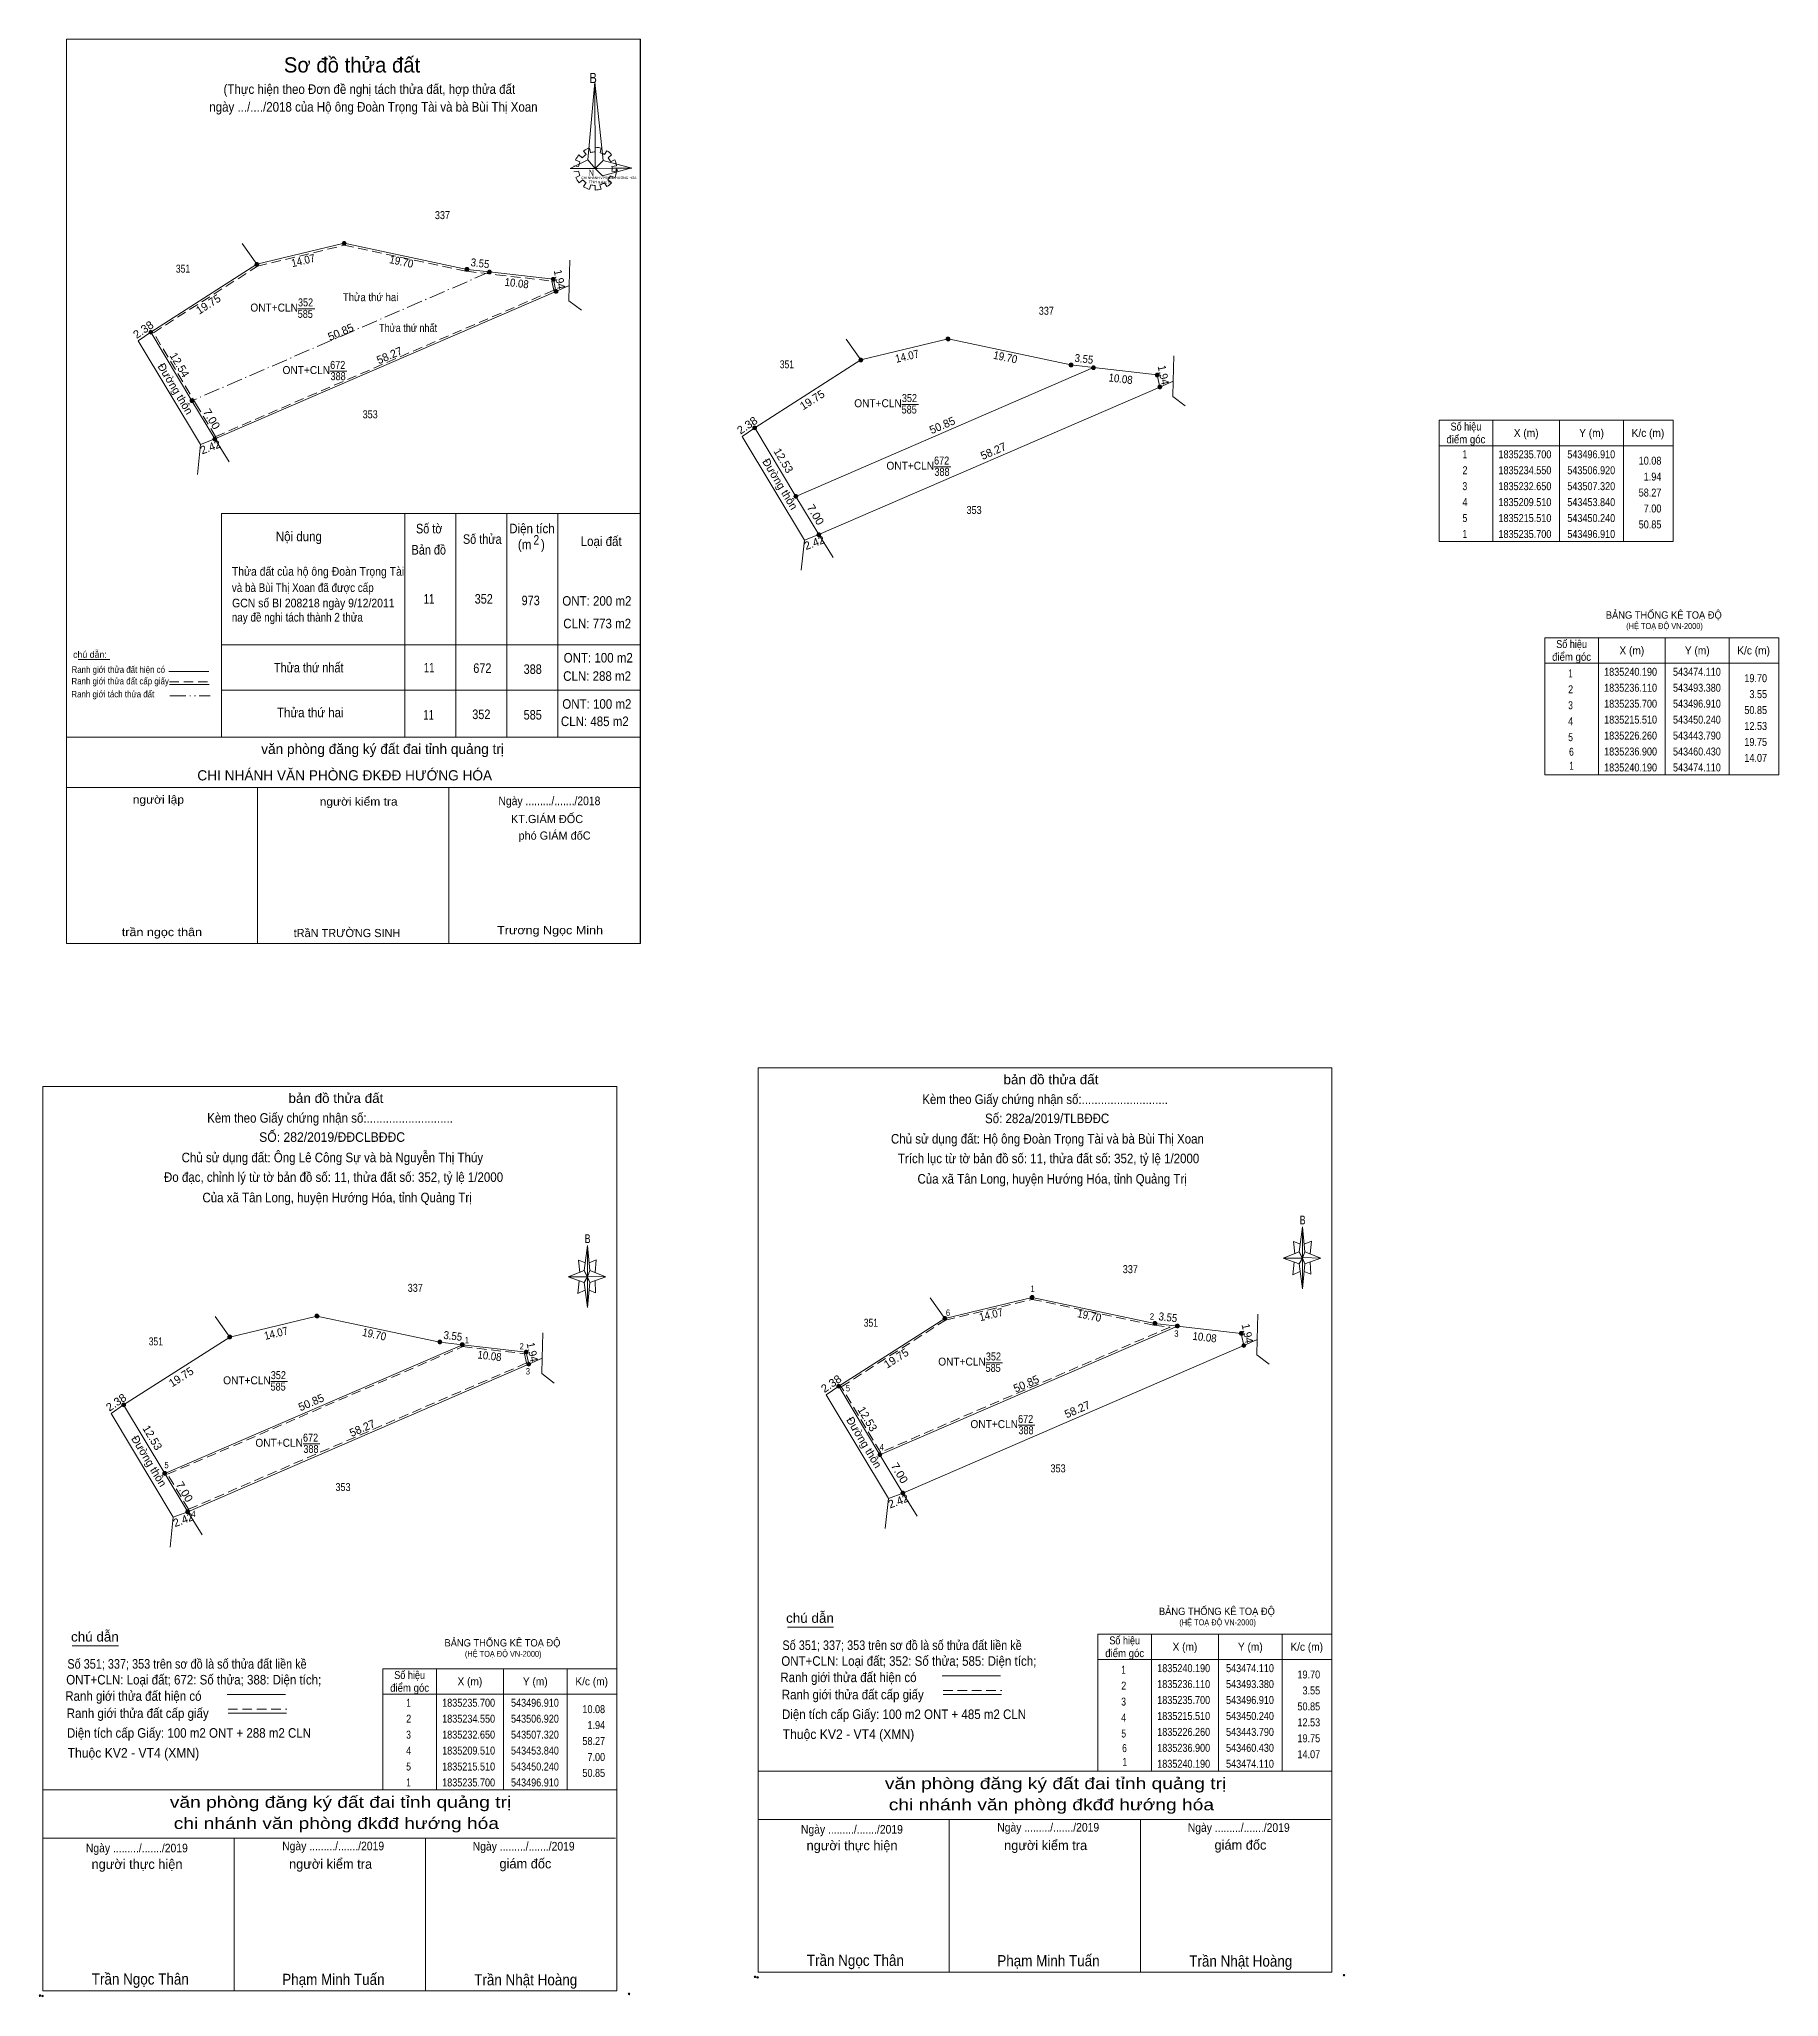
# Model space of a CAD drawing. Header units: metres. Extents: x 543332 to 543604, y 1834980 to 1835287.
import ezdxf
from ezdxf.enums import TextEntityAlignment as Align

# ---------------------------------------------------------------- set-up
doc = ezdxf.new("R2010")
doc.units = ezdxf.units.M
doc.header["$LTSCALE"] = 0.5
doc.header["$PDMODE"] = 32
doc.header["$PDSIZE"] = 0.25
for name, pattern in [('DASH_DOUBLE_DOT', [9.2, 5, -1.2, 0.3, -1.2, 0.3, -1.2]), ('DOT_DASHED', [7.7, 5, -1.2, 0.3, -1.2]), ('MEDIUM_DASHED', [4.5, 3, -1.5])]:
    doc.linetypes.add(name, pattern=pattern)
for name, color, linetype, lineweight in [('1', 7, 'Continuous', 13), ('10', 7, 'Continuous', 13), ('17', 7, 'Continuous', 13), ('23', 7, 'Continuous', 13), ('5', 7, 'Continuous', 13), ('6', 7, 'Continuous', 13), ('63', 7, 'Continuous', 13)]:
    doc.layers.add(name, color=color, linetype=linetype, lineweight=lineweight)
doc.layers.add('7', color=7, linetype='Continuous')

msp = doc.modelspace()

# ---------------------------------------------------------------- hatches: boundary and pattern name
at = {"layer": '63'}
for points in [[(543379.71, 1835255.19, 1), (543379.11, 1835255.19, 1)], [(543366.03, 1835251.9, 1), (543365.43, 1835251.9, 1)], [(543398.98, 1835251.11, 1), (543398.38, 1835251.11, 1)], [(543402.51, 1835250.7, 1), (543401.91, 1835250.7, 1)], [(543412.52, 1835249.55, 1), (543411.92, 1835249.55, 1)], [(543412.92, 1835247.65, 1), (543412.32, 1835247.65, 1)], [(543349.39, 1835241.26, 1), (543348.79, 1835241.26, 1)], [(543474.41, 1835240.19, 1), (543473.81, 1835240.19, 1)], [(543460.73, 1835236.9, 1), (543460.13, 1835236.9, 1)], [(543493.68, 1835236.11, 1), (543493.08, 1835236.11, 1)], [(543497.21, 1835235.7, 1), (543496.61, 1835235.7, 1)], [(543507.22, 1835234.55, 1), (543506.62, 1835234.55, 1)], [(543507.62, 1835232.65, 1), (543507.02, 1835232.65, 1)], [(543355.84, 1835230.51, 1), (543355.24, 1835230.51, 1)], [(543444.09, 1835226.26, 1), (543443.49, 1835226.26, 1)], [(543359.44, 1835224.51, 1), (543358.84, 1835224.51, 1)], [(543450.54, 1835215.51, 1), (543449.94, 1835215.51, 1)], [(543454.14, 1835209.51, 1), (543453.54, 1835209.51, 1)], [(543487.58, 1835089.89, 1), (543486.98, 1835089.89, 1)], [(543375.45, 1835086.96, 1), (543374.85, 1835086.96, 1)], [(543361.77, 1835083.67, 1), (543361.17, 1835083.67, 1)], [(543473.9, 1835086.6, 1), (543473.3, 1835086.6, 1)], [(543506.85, 1835085.81, 1), (543506.25, 1835085.81, 1)], [(543510.38, 1835085.4, 1), (543509.78, 1835085.4, 1)], [(543520.39, 1835084.25, 1), (543519.79, 1835084.25, 1)], [(543394.72, 1835082.88, 1), (543394.12, 1835082.88, 1)], [(543398.25, 1835082.47, 1), (543397.65, 1835082.47, 1)], [(543408.26, 1835081.32, 1), (543407.66, 1835081.32, 1)], [(543520.79, 1835082.35, 1), (543520.19, 1835082.35, 1)], [(543408.66, 1835079.42, 1), (543408.06, 1835079.42, 1)], [(543457.26, 1835075.96, 1), (543456.66, 1835075.96, 1)], [(543345.13, 1835073.03, 1), (543344.53, 1835073.03, 1)], [(543463.71, 1835065.21, 1), (543463.11, 1835065.21, 1)], [(543351.58, 1835062.28, 1), (543350.98, 1835062.28, 1)], [(543467.31, 1835059.21, 1), (543466.71, 1835059.21, 1)], [(543355.18, 1835056.28, 1), (543354.58, 1835056.28, 1)]]:
    msp.add_hatch(color=256, dxfattribs=at).paths.add_polyline_path(points)

# ---------------------------------------------------------------- linework, layer by layer
at = {"layer": '1'}
for p, q in [((543416.38, 1835267.97), (543415.73, 1835268.24)), ((543416.21, 1835269.06), (543416.75, 1835268.58)), ((543417.36, 1835269.11), (543416.97, 1835269.7)), ((543417.86, 1835270.11), (543418.04, 1835269.4)), ((543418.78, 1835269.52), (543418.8, 1835270.25)), ((543419.74, 1835270.11), (543419.57, 1835269.38)), ((543420.22, 1835269.11), (543420.61, 1835269.7)), ((543421.33, 1835269.06), (543420.79, 1835268.61)), ((543421.18, 1835267.99), (543421.83, 1835268.31)), ((543415.44, 1835267.35), (543416.16, 1835267.24)), ((543416.16, 1835266.51), (543415.44, 1835266.4)), ((543415.73, 1835265.51), (543416.38, 1835265.83)), ((543416.82, 1835265.15), (543416.25, 1835264.69)), ((543418.43, 1835266.92), (543419.13, 1835266.92)), ((543420.74, 1835265.15), (543421.33, 1835264.71)), ((543421.86, 1835265.49), (543421.14, 1835265.76)), ((543422.14, 1835267.35), (543421.4, 1835267.24)), ((543421.4, 1835266.51), (543422.14, 1835266.4)), ((543416.97, 1835264.08), (543417.34, 1835264.71)), ((543418.08, 1835264.37), (543417.86, 1835263.67)), ((543418.78, 1835263.55), (543418.78, 1835264.26)), ((543419.5, 1835264.37), (543419.72, 1835263.69)), ((543420.61, 1835264.08), (543420.22, 1835264.69)), ((543360.2, 1835212.81), (543425.85, 1835212.81)), ((543360.2, 1835212.81), (543360.2, 1835177.76)), ((543388.94, 1835212.81), (543388.94, 1835177.76)), ((543396.94, 1835212.81), (543396.94, 1835177.76)), ((543404.94, 1835212.81), (543404.94, 1835177.76)), ((543412.94, 1835212.81), (543412.94, 1835177.76)), ((543360.2, 1835192.24), (543425.85, 1835192.24)), ((543360.2, 1835185.1), (543425.9, 1835185.1)), ((543335.85, 1835177.77), (543425.85, 1835177.77)), ((543335.85, 1835176.99), (543335.85, 1835145.4)), ((543360.2, 1835177.76), (543425.85, 1835177.76)), ((543335.85, 1835169.83), (543425.85, 1835169.83)), ((543365.85, 1835169.83), (543365.85, 1835145.4)), ((543395.85, 1835169.83), (543395.85, 1835145.4))]:
    msp.add_line(p, q, dxfattribs=at)
for points in [[(543335.85, 1835145.4), (543335.85, 1835287.2), (543425.85, 1835287.2), (543425.85, 1835145.4)], [(543335.85, 1835145.4), (543335.85, 1835287.2), (543425.85, 1835287.2), (543425.85, 1835145.4)], [(543418.74, 1835280.45), (543418.78, 1835266.94), (543417.6, 1835268.29)], [(543418.74, 1835280.45), (543418.78, 1835266.94), (543420.02, 1835268.2)], [(543414.85, 1835266.94), (543417.6, 1835268.29), (543418.78, 1835266.94)], [(543424.54, 1835266.99), (543418.78, 1835266.94), (543420.02, 1835268.2)], [(543424.5, 1835267.01), (543419.91, 1835265.78), (543418.78, 1835266.94)], [(543474.11, 1835240.19), (543493.38, 1835236.11), (543496.91, 1835235.7), (543450.24, 1835215.51), (543443.79, 1835226.26), (543460.43, 1835236.9)], [(543496.91, 1835235.7), (543506.92, 1835234.55), (543507.32, 1835232.65), (543453.84, 1835209.51), (543450.24, 1835215.51)], [(543487.28, 1835089.89), (543506.55, 1835085.81), (543510.08, 1835085.4), (543463.41, 1835065.21), (543456.96, 1835075.96), (543473.6, 1835086.6)], [(543375.15, 1835086.96), (543394.42, 1835082.88), (543397.95, 1835082.47), (543351.28, 1835062.28), (543344.83, 1835073.03), (543361.47, 1835083.67)], [(543510.08, 1835085.4), (543520.09, 1835084.25), (543520.49, 1835082.35), (543467.01, 1835059.21), (543463.41, 1835065.21)], [(543397.95, 1835082.47), (543407.96, 1835081.32), (543408.36, 1835079.42), (543354.88, 1835056.28), (543351.28, 1835062.28)]]:
    msp.add_lwpolyline(points, close=True, dxfattribs=at)
at = {"layer": '1', "linetype": 'MEDIUM_DASHED'}
for points in [[(543356.42, 1835229.62), (543349.5, 1835241.16), (543365.85, 1835251.62), (543379.41, 1835254.88), (543398.63, 1835250.81), (543403.32, 1835250.27)], [(543403.32, 1835250.27), (543411.97, 1835249.28), (543412.28, 1835247.83), (543359.26, 1835224.89), (543356.42, 1835229.62)]]:
    msp.add_lwpolyline(points, dxfattribs=at)
for points in [[(543487.28, 1835089.58), (543506.5, 1835085.51), (543508.93, 1835085.23), (543463.53, 1835065.59), (543457.37, 1835075.86), (543473.72, 1835086.32)], [(543398, 1835082.16), (543407.71, 1835081.05), (543408.02, 1835079.6), (543355, 1835056.66), (543351.71, 1835062.14)]]:
    msp.add_lwpolyline(points, close=True, dxfattribs=at)
at = {"layer": '1'}
for centre, major_axis, start_param, end_param in [((543418.7914, 1835266.8976), (3.3649, 0), 2.43958176, 2.72400246), ((543418.7914, 1835266.8976), (2.6372, 0), 2.13373541, 2.44496261), ((543418.7914, 1835266.8976), (3.3649, 0), 1.84955988, 2.13900916), ((543418.7914, 1835266.8976), (2.6372, 0), 1.56985589, 1.85611068), ((543418.7914, 1835266.8976), (3.3649, 0), 1.27924208, 1.56332225), ((543418.7914, 1835266.8976), (2.6372, 0), 1.00270906, 1.2755622), ((543418.7914, 1835266.8976), (3.3649, 0), 0.71056237, 0.99687234), ((543418.7914, 1835266.8976), (2.6372, 0), 0.42678376, 0.70646463), ((543418.7914, 1835266.8976), (3.3649, 0), 0.1390515, 0.43393316), ((543418.7914, 1835266.8976), (3.3649, 0), 3.56988637, 3.85691866), ((543418.7914, 1835266.8976), (2.6372, 0), 2.72368549, 3.01515824), ((543418.7914, 1835266.8976), (2.6372, 0), 3.28229955, 3.56105054), ((543418.7914, 1835266.8976), (2.6372, 0), 3.86077574, 4.13258255), ((543418.7914, 1835266.8976), (2.6372, 0), 5.56137327, 5.83951437), ((543418.7914, 1835266.8976), (2.6372, 0), 6.13558388, 6.41618463), ((543418.7914, 1835266.8976), (3.3649, 0), 5.85230288, 6.13839648), ((543418.7721, 1835266.8776), (3.3649, 0), 4.1470906, 4.43659307), ((543418.7914, 1835266.8976), (2.6372, 0), 4.43854677, 4.71314001), ((543418.7914, 1835266.8976), (3.3649, 0), 4.71301008, 4.99761054), ((543418.7914, 1835266.8976), (2.6372, 0), 4.99087134, 5.28933161), ((543418.7914, 1835266.8976), (3.3649, 0), 5.28561416, 5.56798705)]:
    msp.add_ellipse(centre, major_axis=major_axis, ratio=0.995001, start_param=start_param, end_param=end_param, dxfattribs=at)
msp.add_point((543422.14, 1835266.67), dxfattribs=at)
at = {"layer": '10'}
for p, q in [((543363.44, 1835255.14), (543365.73, 1835251.9)), ((543349.09, 1835241.26), (543365.73, 1835251.9)), ((543414.81, 1835252.54), (543414.71, 1835248.56)), ((543347.13, 1835239.91), (543349.09, 1835241.26)), ((543458.14, 1835240.14), (543460.43, 1835236.9)), ((543509.51, 1835237.54), (543509.41, 1835233.56)), ((543443.79, 1835226.26), (543460.43, 1835236.9)), ((543496.91, 1835235.7), (543450.24, 1835215.51)), ((543441.83, 1835224.91), (543443.79, 1835226.26)), ((543471.31, 1835089.84), (543473.6, 1835086.6)), ((543522.68, 1835087.24), (543522.58, 1835083.26)), ((543359.18, 1835086.91), (543361.47, 1835083.67)), ((543410.55, 1835084.31), (543410.45, 1835080.33)), ((543456.96, 1835075.96), (543473.6, 1835086.6)), ((543510.08, 1835085.4), (543463.41, 1835065.21)), ((543344.83, 1835073.03), (543361.47, 1835083.67)), ((543397.95, 1835082.47), (543351.28, 1835062.28)), ((543455, 1835074.61), (543456.96, 1835075.96)), ((543342.87, 1835071.68), (543344.83, 1835073.03))]:
    msp.add_line(p, q, dxfattribs=at)
at = {"layer": '10', "linetype": 'DOT_DASHED'}
msp.add_line((543402.21, 1835250.7), (543355.54, 1835230.51), dxfattribs=at)
at = {"layer": '10'}
for points in [[(543365.73, 1835251.9), (543379.41, 1835255.19), (543398.68, 1835251.11), (543402.21, 1835250.7)], [(543402.21, 1835250.7), (543412.22, 1835249.55), (543412.62, 1835247.65)], [(543414.71, 1835248.56), (543412.62, 1835247.65), (543359.14, 1835224.51), (543355.54, 1835230.51)], [(543416.61, 1835244.69), (543414.65, 1835246.19), (543414.71, 1835248.56)], [(543460.43, 1835236.9), (543474.11, 1835240.19), (543493.38, 1835236.11), (543496.91, 1835235.7)], [(543496.91, 1835235.7), (543506.92, 1835234.55), (543507.32, 1835232.65)], [(543509.41, 1835233.56), (543507.32, 1835232.65), (543453.84, 1835209.51), (543450.24, 1835215.51)], [(543511.31, 1835229.69), (543509.35, 1835231.19), (543509.41, 1835233.56)], [(543473.6, 1835086.6), (543487.28, 1835089.89), (543506.55, 1835085.81), (543510.08, 1835085.4)], [(543361.47, 1835083.67), (543375.15, 1835086.96), (543394.42, 1835082.88), (543397.95, 1835082.47)], [(543510.08, 1835085.4), (543520.09, 1835084.25), (543520.49, 1835082.35)], [(543397.95, 1835082.47), (543407.96, 1835081.32), (543408.36, 1835079.42)], [(543522.58, 1835083.26), (543520.49, 1835082.35), (543467.01, 1835059.21), (543463.41, 1835065.21)], [(543524.48, 1835079.39), (543522.52, 1835080.89), (543522.58, 1835083.26)], [(543410.45, 1835080.33), (543408.36, 1835079.42), (543354.88, 1835056.28), (543351.28, 1835062.28)], [(543412.35, 1835076.46), (543410.39, 1835077.96), (543410.45, 1835080.33)]]:
    msp.add_lwpolyline(points, dxfattribs=at)
at = {"layer": '17'}
for p, q in [((543337.71, 1835189.95), (543342.68, 1835189.95)), ((543448.91, 1835038.17), (543456.15, 1835038.17)), ((543336.78, 1835035.24), (543344.02, 1835035.24))]:
    msp.add_line(p, q, dxfattribs=at)
at = {"layer": '23'}
for p, q in [((543347.13, 1835239.91), (543349.09, 1835241.26)), ((543355.54, 1835230.51), (543349.09, 1835241.26)), ((543441.83, 1835224.91), (543443.79, 1835226.26)), ((543450.24, 1835215.51), (543443.79, 1835226.26)), ((543361.39, 1835220.9), (543359.14, 1835224.51)), ((543456.09, 1835205.9), (543453.84, 1835209.51)), ((543455, 1835074.61), (543456.96, 1835075.96)), ((543463.41, 1835065.21), (543456.96, 1835075.96)), ((543342.87, 1835071.68), (543344.83, 1835073.03)), ((543351.28, 1835062.28), (543344.83, 1835073.03)), ((543469.26, 1835055.6), (543467.01, 1835059.21)), ((543357.13, 1835052.67), (543354.88, 1835056.28))]:
    msp.add_line(p, q, dxfattribs=at)
for points in [[(543356.39, 1835218.93), (543356.88, 1835223.65), (543347.13, 1835239.91)], [(543451.09, 1835203.93), (543451.58, 1835208.65), (543441.83, 1835224.91)], [(543352.13, 1835050.7), (543352.62, 1835055.42), (543342.87, 1835071.68)], [(543464.26, 1835053.63), (543464.75, 1835058.35), (543455, 1835074.61)]]:
    msp.add_lwpolyline(points, dxfattribs=at)
at = {"layer": '5'}
for p, q in [((543529.18, 1835097.03), (543529.68, 1835100.93)), ((543417.05, 1835094.1), (543417.55, 1835098)), ((543530.08, 1835097.03), (543532.58, 1835096.03)), ((543417.95, 1835094.1), (543420.45, 1835093.1)), ((543529.18, 1835095.13), (543526.68, 1835096.03)), ((543530.08, 1835095.13), (543529.68, 1835091.23)), ((543530.98, 1835093.53), (543529.98, 1835093.93)), ((543530.88, 1835095.43), (543530.98, 1835093.53)), ((543417.05, 1835092.2), (543414.55, 1835093.1)), ((543417.95, 1835092.2), (543417.55, 1835088.3)), ((543418.85, 1835090.6), (543417.85, 1835091)), ((543418.75, 1835092.5), (543418.85, 1835090.6)), ((543444.31, 1835015.59), (543534.31, 1835015.59)), ((543332.18, 1835012.66), (543422.18, 1835012.66)), ((543444.31, 1835007.99), (543534.11, 1835007.99)), ((543444.31, 1835007.99), (543534.11, 1835007.99)), ((543444.31, 1835007.99), (543534.11, 1835007.99)), ((543474.31, 1834984.09), (543474.31, 1835007.99)), ((543504.31, 1834984.09), (543504.31, 1835007.99)), ((543332.18, 1835005.06), (543421.98, 1835005.06)), ((543332.18, 1835005.06), (543421.98, 1835005.06)), ((543332.18, 1835005.06), (543421.98, 1835005.06)), ((543362.18, 1834981.16), (543362.18, 1835005.06)), ((543392.18, 1834981.16), (543392.18, 1835005.06))]:
    msp.add_line(p, q, dxfattribs=at)
for points in [[(543335.86, 1835287.21), (543425.86, 1835287.21), (543425.86, 1835145.41), (543335.86, 1835145.41)], [(543444.31, 1835125.89), (543534.31, 1835125.89), (543534.31, 1834984.09), (543444.31, 1834984.09)], [(543332.18, 1835122.96), (543422.18, 1835122.96), (543422.18, 1834981.16), (543332.18, 1834981.16)], [(543529.68, 1835100.93), (543530.08, 1835097.03), (543529.68, 1835096.03)], [(543417.55, 1835098), (543417.95, 1835094.1), (543417.55, 1835093.1)], [(543529.68, 1835096.03), (543526.68, 1835096.03), (543529.18, 1835097.03), (543530.08, 1835095.13), (543532.58, 1835096.03), (543529.68, 1835096.13)], [(543417.55, 1835093.1), (543414.55, 1835093.1), (543417.05, 1835094.1), (543417.95, 1835092.2), (543420.45, 1835093.1), (543417.55, 1835093.2)], [(543529.68, 1835096.03), (543529.68, 1835091.23), (543529.18, 1835095.13)], [(543417.55, 1835093.1), (543417.55, 1835088.3), (543417.05, 1835092.2)]]:
    msp.add_lwpolyline(points, close=True, dxfattribs=at)
for points in [[(543529.68, 1835096.03), (543529.18, 1835097.03), (543526.68, 1835096.03)], [(543529.38, 1835098.23), (543528.28, 1835098.63), (543528.48, 1835096.73)], [(543529.98, 1835098.23), (543531.08, 1835098.73), (543530.88, 1835096.73)], [(543417.55, 1835093.1), (543417.05, 1835094.1), (543414.55, 1835093.1)], [(543417.25, 1835095.3), (543416.15, 1835095.7), (543416.35, 1835093.8)], [(543417.85, 1835095.3), (543418.95, 1835095.8), (543418.75, 1835093.8)], [(543528.38, 1835095.43), (543528.18, 1835093.43), (543529.28, 1835093.93)], [(543529.68, 1835096.03), (543530.08, 1835095.13), (543532.58, 1835096.03)], [(543416.25, 1835092.5), (543416.05, 1835090.5), (543417.15, 1835091)], [(543417.55, 1835093.1), (543417.95, 1835092.2), (543420.45, 1835093.1)], [(543534.31, 1834984.09), (543444.31, 1834984.09), (543444.31, 1835007.99)], [(543422.18, 1834981.16), (543332.18, 1834981.16), (543332.18, 1835005.06)]]:
    msp.add_lwpolyline(points, dxfattribs=at)
for p in [(543443.84, 1834983.33), (543444.24, 1834983.25), (543331.71, 1834980.4), (543332.11, 1834980.32)]:
    msp.add_point(p, dxfattribs=at)
at = {"layer": '6'}
for p, q in [((543351.9, 1835188.03), (543358.17, 1835188.03)), ((543352, 1835186.02), (543358.26, 1835186.02)), ((543473.2, 1835030.53), (543482.34, 1835030.53)), ((543361.07, 1835027.6), (543370.21, 1835027.6)), ((543473.34, 1835027.61), (543482.48, 1835027.61)), ((543361.21, 1835024.68), (543370.35, 1835024.68))]:
    msp.add_line(p, q, dxfattribs=at)
at = {"layer": '6', "linetype": 'MEDIUM_DASHED'}
for p, q in [((543352, 1835186.44), (543358.31, 1835186.44)), ((543473.34, 1835028.23), (543482.54, 1835028.23)), ((543361.21, 1835025.3), (543370.41, 1835025.3))]:
    msp.add_line(p, q, dxfattribs=at)
at = {"layer": '6'}
for p in [(543536.21, 1834983.59), (543424.08, 1834980.66)]:
    msp.add_point(p, dxfattribs=at)
at = {"layer": '63'}
for p, q in [((543372.17, 1835244.94), (543374.8, 1835244.94)), ((543377.22, 1835235.14), (543379.85, 1835235.14)), ((543466.87, 1835229.94), (543469.5, 1835229.94)), ((543559.52, 1835227.45), (543559.52, 1835208.45)), ((543570.02, 1835227.45), (543570.02, 1835208.45)), ((543580.02, 1835227.45), (543580.02, 1835208.45)), ((543356.88, 1835223.65), (543359.14, 1835224.51)), ((543551.12, 1835223.45), (543587.82, 1835223.45)), ((543471.92, 1835220.14), (543474.55, 1835220.14)), ((543451.58, 1835208.65), (543453.84, 1835209.51)), ((543576.09, 1835193.34), (543576.09, 1835171.84)), ((543586.59, 1835193.34), (543586.59, 1835171.84)), ((543596.59, 1835193.34), (543596.59, 1835171.84)), ((543567.69, 1835189.34), (543604.39, 1835189.34)), ((543480.04, 1835079.64), (543482.67, 1835079.64)), ((543367.91, 1835076.71), (543370.54, 1835076.71)), ((543485.09, 1835069.84), (543487.72, 1835069.84)), ((543372.96, 1835066.91), (543375.59, 1835066.91)), ((543464.75, 1835058.35), (543467.01, 1835059.21)), ((543352.62, 1835055.42), (543354.88, 1835056.28)), ((543506.01, 1835037.09), (543506.01, 1835015.59)), ((543516.51, 1835037.09), (543516.51, 1835015.59)), ((543526.51, 1835037.09), (543526.51, 1835015.59)), ((543497.61, 1835033.09), (543534.31, 1835033.09)), ((543393.88, 1835031.66), (543393.88, 1835012.66)), ((543404.38, 1835031.66), (543404.38, 1835012.66)), ((543414.38, 1835031.66), (543414.38, 1835012.66)), ((543385.48, 1835027.66), (543422.18, 1835027.66))]:
    msp.add_line(p, q, dxfattribs=at)
at = {"layer": '63', "linetype": 'DASH_DOUBLE_DOT'}
msp.add_line((543352.09, 1835184.21), (543358.39, 1835184.21), dxfattribs=at)
at = {"layer": '63'}
for points in [[(543551.12, 1835227.45), (543587.82, 1835227.45), (543587.82, 1835208.45), (543551.12, 1835208.45)], [(543567.69, 1835193.34), (543604.39, 1835193.34), (543604.39, 1835171.84), (543567.69, 1835171.84)], [(543497.61, 1835037.09), (543534.31, 1835037.09), (543534.31, 1835015.59), (543497.61, 1835015.59)], [(543385.48, 1835031.66), (543422.18, 1835031.66), (543422.18, 1835012.66), (543385.48, 1835012.66)]]:
    msp.add_lwpolyline(points, close=True, dxfattribs=at)
for centre in [(543379.41, 1835255.19), (543365.73, 1835251.9), (543398.68, 1835251.11), (543402.21, 1835250.7), (543412.22, 1835249.55), (543412.62, 1835247.65), (543349.09, 1835241.26), (543474.11, 1835240.19), (543460.43, 1835236.9), (543493.38, 1835236.11), (543496.91, 1835235.7), (543506.92, 1835234.55), (543507.32, 1835232.65), (543355.54, 1835230.51), (543443.79, 1835226.26), (543359.14, 1835224.51), (543450.24, 1835215.51), (543453.84, 1835209.51), (543487.28, 1835089.89), (543375.15, 1835086.96), (543361.47, 1835083.67), (543473.6, 1835086.6), (543506.55, 1835085.81), (543510.08, 1835085.4), (543520.09, 1835084.25), (543394.42, 1835082.88), (543397.95, 1835082.47), (543407.96, 1835081.32), (543520.49, 1835082.35), (543408.36, 1835079.42), (543456.96, 1835075.96), (543344.83, 1835073.03), (543463.41, 1835065.21), (543351.28, 1835062.28), (543467.01, 1835059.21), (543354.88, 1835056.28)]:
    msp.add_circle(centre, 0.3, dxfattribs=at)

# ---------------------------------------------------------------- texts
at = {"layer": '1'}
msp.add_text('Sơ đồ thửa đất', height=2.38, dxfattribs=at).set_placement((543380.65, 1835281.98), align=Align.CENTER)
for s, height, width, p in [('B', 1.585, 0.8, (543417.9, 1835280.34)), ('CHI NHÁNH VPĐKĐĐ-HƯỚNG HÓA', 0.3749, 0.95, (543416.59, 1835265.27)), ('TỈNH quảng trị', 0.375, 1.05, (543417.8, 1835264.62)), ('N', 0.9904, 0.9, (543417.74, 1835265.77)), ('BẢNG THỐNG KÊ TOẠ ĐỘ ', 1.15, 0.95, (543577.26, 1835196.33)), ('(HỆ TOẠ ĐỘ VN-2000)', 0.93, 0.9, (543580.46, 1835194.71)), ('BẢNG THỐNG KÊ TOẠ ĐỘ ', 1.15, 0.95, (543507.18, 1835040.08)), ('(HỆ TOẠ ĐỘ VN-2000)', 0.93, 0.9, (543510.38, 1835038.46)), ('BẢNG THỐNG KÊ TOẠ ĐỘ ', 1.15, 0.95, (543395.15, 1835035.14)), ('(HỆ TOẠ ĐỘ VN-2000)', 0.93, 0.9, (543398.35, 1835033.52))]:
    msp.add_text(s, height=height, dxfattribs=dict(at, width=width)).set_placement(p)
for s, width, p in [('ONT+CLN', 0.95, (543368.43, 1835244.49)), ('585', 0.85, (543373.315, 1835243.5)), ('352', 0.85, (543373.355, 1835245.3)), ('ONT+CLN', 0.95, (543373.48, 1835234.69)), ('672', 0.85, (543378.405, 1835235.5)), ('388', 0.85, (543378.465, 1835233.73)), ('352', 0.85, (543468.055, 1835230.3)), ('ONT+CLN', 0.95, (543463.13, 1835229.49)), ('585', 0.85, (543468.015, 1835228.5)), ('ONT+CLN', 0.95, (543468.18, 1835219.69)), ('672', 0.85, (543473.105, 1835220.5)), ('388', 0.85, (543473.165, 1835218.73)), ('352', 0.85, (543481.225, 1835080)), ('352', 0.85, (543369.095, 1835077.07)), ('ONT+CLN', 0.95, (543476.3, 1835079.19)), ('585', 0.85, (543481.185, 1835078.2)), ('ONT+CLN', 0.95, (543364.17, 1835076.26)), ('585', 0.85, (543369.055, 1835075.27)), ('ONT+CLN', 0.95, (543481.35, 1835069.39)), ('672', 0.85, (543486.275, 1835070.2)), ('388', 0.85, (543486.335, 1835068.43)), ('ONT+CLN', 0.95, (543369.22, 1835066.46)), ('672', 0.85, (543374.145, 1835067.27)), ('388', 0.85, (543374.205, 1835065.5))]:
    msp.add_text(s, height=1.25, dxfattribs=dict(at, width=width)).set_placement(p, align=Align.CENTER)
for s, height, p in [('văn phòng đăng ký đất đai tỉnh quảng trị', 1.6, (543404.47, 1835175.1)), ('CHI NHÁNH VĂN PHÒNG ĐKĐĐ HƯỚNG HÓA', 1.6, (543402.61, 1835170.96)), ('KT.GIÁM ĐỐC', 1.28, (543416.89, 1835164.27)), ('phó GIÁM đốC', 1.28, (543418.07, 1835161.67)), ('tRầN TRƯỜNG SINH', 1.28, (543388.22, 1835146.39))]:
    msp.add_text(s, height=height, dxfattribs=at).set_placement(p, align=Align.RIGHT)
for s, width, p in [('người lập', 1.1, (543354.3, 1835167.32)), ('người kiểm tra', 1.1, (543387.8, 1835167.01)), ('trần ngọc thân', 1.15, (543357.13, 1835146.54)), ('Trương Ngọc Minh', 1.15, (543420.01, 1835146.84))]:
    msp.add_text(s, height=1.28, dxfattribs=dict(at, width=width)).set_placement(p, align=Align.RIGHT)
at = {"layer": '10'}
for s, width, p in [('1', 0.85, (543487.375, 1835090.75)), ('6', 0.9, (543474.105, 1835086.99)), ('2', 0.9, (543506.085, 1835086.4)), ('3', 0.9, (543509.92, 1835083.71)), ('1', 0.85, (543398.655, 1835082.68)), ('2', 0.9, (543407.245, 1835081.72)), ('3', 0.9, (543408.23, 1835077.8)), ('5', 0.9, (543458.415, 1835075.15)), ('4', 0.9, (543463.71, 1835065.89)), ('5', 0.9, (543351.555, 1835063.09)), ('4', 0.9, (543355.79, 1835055.44))]:
    msp.add_text(s, height=1, dxfattribs=dict(at, width=width)).set_placement(p, align=Align.CENTER)
at = {"layer": '5'}
for s, height, width, p in [('bản đồ thửa đất', 1.5, 1.05, (543490.25, 1835123.31)), ('bản đồ thửa đất', 1.5, 1.05, (543378.12, 1835120.38)), ('Kèm theo Giấy chứng nhận số:...........................', 1.5, 0.9, (543489.33, 1835120.21)), ('Kèm theo Giấy chứng nhận số:...........................', 1.5, 0.9, (543377.2, 1835117.28)), ('Số: 282a/2019/TLBĐĐC', 1.5, 0.9, (543489.645, 1835117.21)), ('SỐ: 282/2019/ĐĐCLBĐĐC', 1.5, 0.95, (543377.525, 1835114.28)), ('Chủ sử dụng đất: Hộ ông Đoàn Trọng Tài và bà Bùi Thị Xoan', 1.5, 0.9, (543489.695, 1835114.01)), ('Chủ sử dụng đất: Ông Lê Công Sự và bà Nguyễn Thị Thúy', 1.5, 0.9, (543377.56, 1835111.08)), ('Trích lục từ tờ bản đồ số: 11, thửa đất số: 352, tỷ lệ 1/2000 ', 1.5, 0.9, (543490.125, 1835110.93)), ('Đo đạc, chỉnh lý từ tờ bản đồ số: 11, thửa đất số: 352, tỷ lệ 1/2000 ', 1.5, 0.9, (543378, 1835108)), ('Của xã Tân Long, huyện Hướng Hóa, tỉnh Quảng Trị', 1.5, 0.9, (543490.435, 1835107.73)), ('Của xã Tân Long, huyện Hướng Hóa, tỉnh Quảng Trị', 1.5, 0.9, (543378.305, 1835104.8)), ('B', 1.378, 0.75, (543529.715, 1835101.33)), ('B', 1.378, 0.75, (543417.585, 1835098.4)), ('văn phòng đăng ký đất đai tỉnh quảng trị', 1.8, 1.25, (543490.97, 1835012.77)), ('văn phòng đăng ký đất đai tỉnh quảng trị', 1.8, 1.25, (543378.84, 1835009.84)), ('chi nhánh văn phòng đkđđ hướng hóa', 1.8, 1.25, (543490.32, 1835009.45)), ('chi nhánh văn phòng đkđđ hướng hóa', 1.8, 1.25, (543378.195, 1835006.52)), ('Ngày ........./......./2019', 1.35, 0.9, (543459.035, 1835005.79)), ('Ngày ........./......./2019', 1.35, 0.9, (543489.815, 1835006.11)), ('Ngày ........./......./2019', 1.35, 0.9, (543519.695, 1835006.07)), ('Ngày ........./......./2019', 1.35, 0.9, (543346.905, 1835002.86)), ('Ngày ........./......./2019', 1.35, 0.9, (543377.685, 1835003.18)), ('Ngày ........./......./2019', 1.35, 0.9, (543407.565, 1835003.14)), ('Trần Ngọc Thân', 1.75, 0.9, (543459.58, 1834985.05)), ('Phạm Minh Tuấn', 1.75, 0.9, (543489.855, 1834984.99)), ('Trần Nhật Hoàng', 1.75, 0.9, (543520.015, 1834984.93)), ('Trần Ngọc Thân', 1.75, 0.9, (543347.445, 1834982.12)), ('Phạm Minh Tuấn', 1.75, 0.9, (543377.725, 1834982.06)), ('Trần Nhật Hoàng', 1.75, 0.9, (543407.885, 1834982))]:
    msp.add_text(s, height=height, dxfattribs=dict(at, width=width)).set_placement(p, align=Align.CENTER)
for s, p in [('người thực hiện', (543459.06, 1835003.19)), ('người kiểm tra', (543489.415, 1835003.21)), ('giám đốc', (543519.965, 1835003.27)), ('người thực hiện', (543346.93, 1835000.26)), ('người kiểm tra', (543377.285, 1835000.28)), ('giám đốc', (543407.835, 1835000.34))]:
    msp.add_text(s, height=1.5, dxfattribs=at).set_placement(p, align=Align.CENTER)
at = {"layer": '6'}
for s, height, width, p in [('Nội dung', 1.5, 0.9, (543368.7, 1835208.48)), ('Số tờ', 1.5, 0.85, (543390.68, 1835209.7)), ('Diện tích', 1.5, 0.9, (543405.3, 1835209.72)), ('Bản đồ', 1.5, 0.85, (543389.98, 1835206.38)), ('Số thửa', 1.5, 0.85, (543398.04, 1835208.06)), ('(m   )', 1.5, 0.9, (543406.66, 1835207.22)), ('2', 1.5, 0.8, (543409.1, 1835207.94)), ('Loại đất', 1.5, 0.9, (543416.5, 1835207.72)), ('Thửa đất của hộ ông Đoàn Trọng Tài', 1.36, 0.9, (543361.8, 1835203.06)), ('và bà Bùi Thị Xoan đã được cấp ', 1.36, 0.85, (543361.8, 1835200.52)), ('GCN số BI 208218 ngày 9/12/2011', 1.36, 0.9, (543361.84, 1835198.1)), ('11', 1.5, 0.75, (543391.88, 1835198.68)), ('352', 1.5, 0.85, (543399.88, 1835198.68)), ('973', 1.5, 0.85, (543407.24, 1835198.44)), ('ONT: 200 m2', 1.5, 0.9, (543413.62, 1835198.36)), ('nay đề nghi tách thành 2 thửa', 1.36, 0.85, (543361.8, 1835195.87)), ('CLN: 773 m2', 1.5, 0.9, (543413.77, 1835194.82)), ('Ranh giới thửa đất hiện có ', 1.029, 0.9, (543336.66, 1835187.83)), ('Thửa thứ nhất', 1.5, 0.85, (543368.4, 1835187.9)), ('11', 1.5, 0.75, (543391.9, 1835187.9)), ('672', 1.5, 0.85, (543399.66, 1835187.82)), ('388', 1.5, 0.85, (543407.56, 1835187.66)), ('ONT: 100 m2', 1.5, 0.9, (543413.84, 1835189.45)), ('Ranh giới thửa đất cấp giấy', 1.029, 0.9, (543336.65, 1835186.02)), ('CLN: 288 m2', 1.5, 0.9, (543413.76, 1835186.58)), ('Ranh giới tách thửa đất', 1.029, 0.9, (543336.64, 1835183.98)), ('Thửa thứ hai', 1.5, 0.9, (543368.88, 1835180.86)), ('ONT: 100 m2', 1.5, 0.9, (543413.62, 1835182.2)), ('11', 1.5, 0.75, (543391.82, 1835180.5)), ('352', 1.5, 0.85, (543399.5, 1835180.58)), ('585', 1.5, 0.85, (543407.56, 1835180.5)), ('CLN: 485 m2', 1.5, 0.9, (543413.4, 1835179.48)), ('chú dẫn', 1.5, 1.05, (543448.71, 1835038.85)), ('chú dẫn', 1.5, 1.05, (543336.58, 1835035.92)), ('Số 351; 337; 353 trên sơ đồ là số thửa đất liền kề', 1.5, 0.85, (543448.14, 1835034.59)), ('Số 351; 337; 353 trên sơ đồ là số thửa đất liền kề', 1.5, 0.85, (543336.01, 1835031.66)), ('ONT+CLN: Loại đất; 352: Số thửa; 585: Diện tích;', 1.5, 0.9, (543447.96, 1835032.11)), ('ONT+CLN: Loại đất; 672: Số thửa; 388: Diện tích;', 1.5, 0.9, (543335.83, 1835029.18)), ('Ranh giới thửa đất hiện có ', 1.5, 0.9, (543447.81, 1835029.55)), ('Ranh giới thửa đất hiện có ', 1.5, 0.9, (543335.68, 1835026.62)), ('Ranh giới thửa đất cấp giấy', 1.5, 0.9, (543335.91, 1835023.92)), ('Ranh giới thửa đất cấp giấy', 1.5, 0.9, (543448.04, 1835026.85)), ('Diện tích cấp Giấy: 100 m2 ONT + 485 m2 CLN', 1.5, 0.9, (543448.07, 1835023.76)), ('Diện tích cấp Giấy: 100 m2 ONT + 288 m2 CLN', 1.5, 0.9, (543335.94, 1835020.83)), ('Thuộc KV2 - VT4 (XMN)', 1.5, 0.95, (543448.17, 1835020.64)), ('Thuộc KV2 - VT4 (XMN)', 1.5, 0.95, (543336.04, 1835017.71))]:
    msp.add_text(s, height=height, dxfattribs=dict(at, width=width)).set_placement(p)
msp.add_text('chú dẫn:', height=1.029, dxfattribs=at).set_placement((543336.91, 1835190.19))
at = {"layer": '6', "width": 0.9}
msp.add_text('Ngày ........./......./2018', height=1.35, dxfattribs=at).set_placement((543411.6, 1835167.08), align=Align.CENTER)
at = {"layer": '63'}
for s, width, p in [('337', 0.85, (543394.825, 1835258.99)), ('351', 0.8, (543354.14, 1835250.59)), ('Thửa thứ hai', 0.9, (543383.555, 1835246.12)), ('337', 0.85, (543489.525, 1835243.99)), ('Thửa thứ nhất', 0.85, (543389.435, 1835241.3)), ('351', 0.8, (543448.84, 1835235.59)), ('353', 0.85, (543383.495, 1835227.75)), ('điểm góc', 0.9, (543555.32, 1835223.83)), ('Số hiệu', 0.85, (543555.32, 1835225.83)), ('X (m)', 0.95, (543564.77, 1835224.83)), ('Y (m)', 0.95, (543575.025, 1835224.83)), ('K/c (m)', 0.95, (543583.865, 1835224.83)), (' 1', 0.75, (543554.97, 1835221.48)), ('1835235.700', 0.85, (543564.57, 1835221.48)), ('543496.910', 0.85, (543574.97, 1835221.48)), (' 2', 0.85, (543554.975, 1835218.98)), ('1835234.550', 0.85, (543564.57, 1835218.98)), ('543506.920', 0.85, (543574.97, 1835218.98)), (' 3', 0.8, (543554.965, 1835216.48)), ('1835232.650', 0.85, (543564.57, 1835216.48)), ('543507.320', 0.85, (543574.97, 1835216.48)), ('353', 0.85, (543478.195, 1835212.75)), (' 4', 0.85, (543554.97, 1835213.98)), ('1835209.510', 0.85, (543564.57, 1835213.98)), ('543453.840', 0.85, (543574.97, 1835213.98)), (' 5', 0.8, (543554.975, 1835211.48)), (' 1', 0.75, (543554.97, 1835208.98)), ('1835215.510', 0.85, (543564.57, 1835211.48)), ('1835235.700', 0.85, (543564.57, 1835208.98)), ('543450.240', 0.85, (543574.97, 1835211.48)), ('543496.910', 0.85, (543574.97, 1835208.98)), ('Số hiệu', 0.85, (543571.89, 1835191.72)), ('X (m)', 0.95, (543581.34, 1835190.72)), ('Y (m)', 0.95, (543591.595, 1835190.72)), ('K/c (m)', 0.95, (543600.435, 1835190.72)), ('điểm góc', 0.9, (543571.89, 1835189.72)), (' 1', 0.75, (543571.54, 1835187.12)), ('1835240.190', 0.85, (543581.14, 1835187.37)), ('543474.110', 0.85, (543591.54, 1835187.37)), (' 2', 0.85, (543571.545, 1835184.62)), ('1835236.110', 0.85, (543581.14, 1835184.87)), ('543493.380', 0.85, (543591.54, 1835184.87)), (' 3', 0.8, (543571.535, 1835182.12)), ('1835235.700', 0.85, (543581.14, 1835182.37)), ('543496.910', 0.85, (543591.54, 1835182.37)), (' 4', 0.85, (543571.54, 1835179.62)), ('1835215.510', 0.85, (543581.14, 1835179.87)), ('543450.240', 0.85, (543591.54, 1835179.87)), (' 5', 0.8, (543571.545, 1835177.12)), ('6', 0.8, (543571.86, 1835174.83)), ('1835226.260', 0.85, (543581.14, 1835177.37)), ('1835236.900', 0.85, (543581.14, 1835174.87)), ('543443.790', 0.85, (543591.54, 1835177.37)), ('543460.430', 0.85, (543591.54, 1835174.87)), (' 1', 0.75, (543571.72, 1835172.64)), ('1835240.190', 0.85, (543581.14, 1835172.37)), ('543474.110', 0.85, (543591.54, 1835172.37)), ('337', 0.85, (543502.695, 1835093.69)), ('337', 0.85, (543390.565, 1835090.76)), ('351', 0.8, (543462.01, 1835085.29)), ('351', 0.8, (543349.88, 1835082.36)), ('353', 0.85, (543491.365, 1835062.45)), ('353', 0.85, (543379.235, 1835059.52)), ('điểm góc', 0.9, (543501.81, 1835033.47)), ('Số hiệu', 0.85, (543501.81, 1835035.47)), ('X (m)', 0.95, (543511.26, 1835034.47)), ('Y (m)', 0.95, (543521.515, 1835034.47)), ('K/c (m)', 0.95, (543530.355, 1835034.47)), (' 1', 0.75, (543501.46, 1835030.87)), ('1835240.190', 0.85, (543511.06, 1835031.12)), ('543474.110', 0.85, (543521.46, 1835031.12)), ('điểm góc', 0.9, (543389.68, 1835028.04)), ('Số hiệu', 0.85, (543389.68, 1835030.04)), ('X (m)', 0.95, (543399.13, 1835029.04)), ('Y (m)', 0.95, (543409.385, 1835029.04)), ('K/c (m)', 0.95, (543418.225, 1835029.04)), (' 2', 0.85, (543501.465, 1835028.37)), ('1835236.110', 0.85, (543511.06, 1835028.62)), ('543493.380', 0.85, (543521.46, 1835028.62)), (' 1', 0.75, (543389.33, 1835025.69)), ('1835235.700', 0.85, (543398.93, 1835025.69)), ('543496.910', 0.85, (543409.33, 1835025.69)), (' 3', 0.8, (543501.455, 1835025.87)), ('1835235.700', 0.85, (543511.06, 1835026.12)), ('543496.910', 0.85, (543521.46, 1835026.12)), (' 2', 0.85, (543389.335, 1835023.19)), ('1835234.550', 0.85, (543398.93, 1835023.19)), ('543506.920', 0.85, (543409.33, 1835023.19)), (' 4', 0.85, (543501.46, 1835023.37)), ('1835215.510', 0.85, (543511.06, 1835023.62)), ('543450.240', 0.85, (543521.46, 1835023.62)), (' 3', 0.8, (543389.325, 1835020.69)), ('1835232.650', 0.85, (543398.93, 1835020.69)), ('1835209.510', 0.85, (543398.93, 1835018.19)), ('543507.320', 0.85, (543409.33, 1835020.69)), ('543453.840', 0.85, (543409.33, 1835018.19)), (' 5', 0.8, (543501.465, 1835020.87)), ('6', 0.8, (543501.78, 1835018.58)), ('1835226.260', 0.85, (543511.06, 1835021.12)), ('1835236.900', 0.85, (543511.06, 1835018.62)), ('543443.790', 0.85, (543521.46, 1835021.12)), ('543460.430', 0.85, (543521.46, 1835018.62)), (' 4', 0.85, (543389.33, 1835018.19)), (' 5', 0.8, (543389.335, 1835015.69)), ('1835215.510', 0.85, (543398.93, 1835015.69)), ('543450.240', 0.85, (543409.33, 1835015.69)), (' 1', 0.75, (543501.64, 1835016.39)), ('1835240.190', 0.85, (543511.06, 1835016.12)), ('543474.110', 0.85, (543521.46, 1835016.12)), (' 1', 0.75, (543389.33, 1835013.19)), ('1835235.700', 0.85, (543398.93, 1835013.19)), ('543496.910', 0.85, (543409.33, 1835013.19))]:
    msp.add_text(s, height=1.25, dxfattribs=dict(at, width=width)).set_placement(p, align=Align.CENTER)
for s, rotation, width, p in [('14.07', 13.523, 0.9, (543373.1339, 1835251.8831)), ('19.70', 348.045, 0.9, (543388.2705, 1835251.7176)), ('3.55', 353.375, 0.9, (543400.6529, 1835251.4524)), ('10.08', 353.446, 0.9, (543406.4037, 1835248.327)), ('1.94', 281.889, 0.95, (543412.5861, 1835249.4088)), ('2.38', 34.558, 1.05, (543348.2705, 1835241.1366)), ('14.07', 13.523, 0.9, (543467.8339, 1835236.8831)), ('19.70', 348.045, 0.9, (543482.9705, 1835236.7176)), ('3.55', 353.375, 0.9, (543495.3529, 1835236.4524)), ('10.08', 353.446, 0.9, (543501.1037, 1835233.327)), ('1.94', 281.889, 0.95, (543507.2861, 1835234.4088)), ('7.00', 300.964, 1.05, (543358.0971, 1835227.3216)), ('2.38', 34.558, 1.05, (543442.9705, 1835226.1366)), ('7.00', 300.964, 1.05, (543452.7971, 1835212.3216)), ('14.07', 13.523, 0.9, (543481.0039, 1835086.5831)), ('19.70', 348.045, 0.9, (543496.1405, 1835086.4176)), ('3.55', 353.375, 0.9, (543508.5229, 1835086.1524)), ('14.07', 13.523, 0.9, (543368.8739, 1835083.6531)), ('19.70', 348.045, 0.9, (543384.0105, 1835083.4876)), ('3.55', 353.375, 0.9, (543396.3929, 1835083.2224)), ('10.08', 353.446, 0.9, (543514.2737, 1835083.027)), ('1.94', 281.889, 0.95, (543520.4561, 1835084.1088)), ('10.08', 353.446, 0.9, (543402.1437, 1835080.097)), ('1.94', 281.889, 0.95, (543408.3261, 1835081.1788)), ('2.38', 34.558, 1.05, (543344.0105, 1835072.9066)), ('2.38', 34.558, 1.05, (543456.1405, 1835075.8366)), ('7.00', 300.964, 1.05, (543465.9671, 1835062.0216)), ('7.00', 300.964, 1.05, (543353.8371, 1835059.0916))]:
    msp.add_text(s, height=1.25, rotation=rotation, dxfattribs=dict(at, width=width)).set_placement(p, align=Align.CENTER)
for s, rotation, p in [('19.75', 32.596, (543358.4483, 1835245.1119)), ('50.85', 23.394, (543379.1218, 1835240.7084)), ('12.54', 300.964, (543353.0671, 1835235.8016)), ('58.27', 23.397, (543386.7618, 1835237.0386)), ('Đường thôn', 300.948, (543352.4178, 1835232.0614)), ('19.75', 32.596, (543453.1483, 1835230.1119)), ('50.85', 23.394, (543473.4518, 1835226.0784)), ('2.42', 20.833, (543358.6677, 1835222.6513)), ('12.53', 300.964, (543447.7691, 1835220.8016)), ('58.27', 23.397, (543481.4618, 1835222.0386)), ('Đường thôn', 300.948, (543447.2378, 1835217.1214)), ('2.42', 20.833, (543453.3677, 1835207.6513)), ('19.75', 32.596, (543466.3183, 1835079.8119)), ('19.75', 32.596, (543354.1883, 1835076.8819)), ('50.85', 23.394, (543374.4918, 1835072.8484)), ('50.85', 23.394, (543486.6218, 1835075.7784)), ('12.53', 300.964, (543460.9391, 1835070.5016)), ('58.27', 23.397, (543494.6318, 1835071.7386)), ('12.53', 300.964, (543348.8091, 1835067.5716)), ('58.27', 23.397, (543382.5018, 1835068.8086)), ('Đường thôn', 300.948, (543460.4078, 1835066.8213)), ('Đường thôn', 300.948, (543348.2778, 1835063.8914)), ('2.42', 20.833, (543466.5377, 1835057.3513)), ('2.42', 20.833, (543354.4077, 1835054.4213))]:
    msp.add_text(s, height=1.25, rotation=rotation, dxfattribs=at).set_placement(p, align=Align.CENTER)
at = {"layer": '63', "width": 0.85}
for s, p in [('10.08', (543585.97, 1835220.48)), ('1.94', (543585.97, 1835217.98)), ('58.27', (543585.97, 1835215.48)), ('7.00', (543585.97, 1835212.98)), ('50.85', (543585.97, 1835210.48)), ('19.70', (543602.54, 1835186.37)), ('50.85', (543602.54, 1835181.37)), ('3.55', (543602.54, 1835183.87)), ('12.53', (543602.54, 1835178.87)), ('19.75', (543602.54, 1835176.37)), ('14.07', (543602.54, 1835173.87)), ('19.70', (543532.46, 1835030.12)), ('3.55', (543532.46, 1835027.62)), ('10.08', (543420.33, 1835024.69)), ('50.85', (543532.46, 1835025.12)), ('1.94', (543420.33, 1835022.19)), ('12.53', (543532.46, 1835022.62)), ('58.27', (543420.33, 1835019.69)), ('19.75', (543532.46, 1835020.12)), ('7.00', (543420.33, 1835017.19)), ('14.07', (543532.46, 1835017.62)), ('50.85', (543420.33, 1835014.69))]:
    msp.add_text(s, height=1.25, dxfattribs=at).set_placement(p, align=Align.RIGHT)
at = {"layer": '7', "width": 0.9}
for s, p in [('ngày .../..../2018 của Hộ ông Đoàn Trọng Tài và bà Bùi Thị Xoan', (543384.005, 1835275.84)), ('(Thực hiện theo Đơn đề nghị tách thửa đất, hợp thửa đất ', (543383.615, 1835278.62))]:
    msp.add_text(s, height=1.5, dxfattribs=at).set_placement(p, align=Align.CENTER)

doc.saveas('drawing.dxf')
